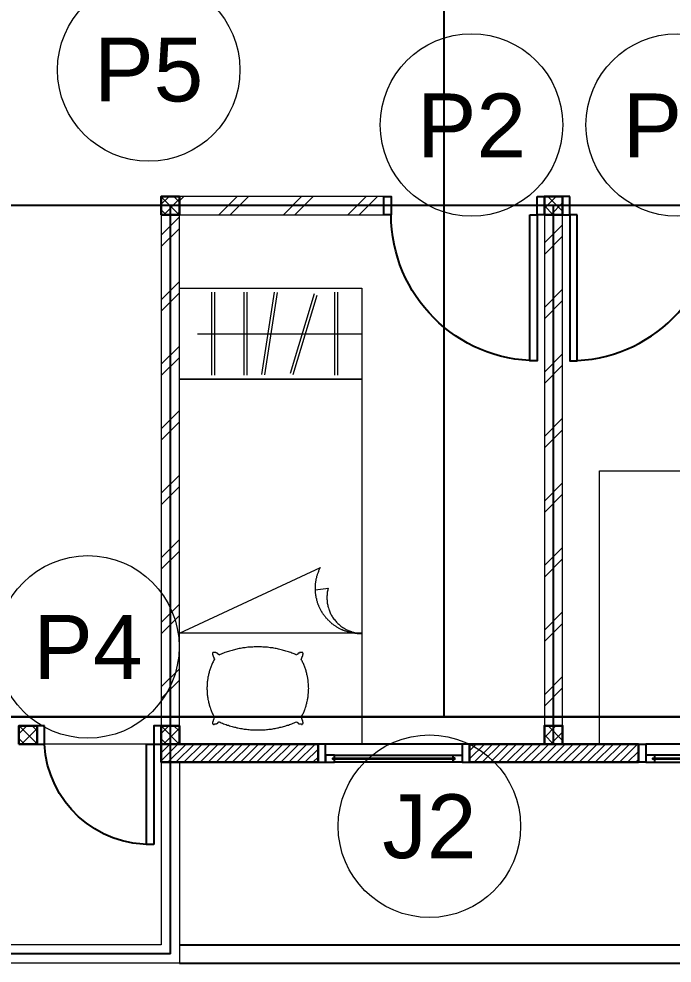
# Model space of a CAD drawing. Header units: millimetres. Extents: x -108 to 357, y -17 to 192.
# Drawn here: x 177.74 to 181.32, y -0.85 to 4.32 of the extents above; entities that cross this region are included whole.
import ezdxf
from ezdxf.enums import TextEntityAlignment as Align

# ---------------------------------------------------------------- set-up
doc = ezdxf.new("R2010")
doc.units = ezdxf.units.MM
for name, color, linetype, lineweight in [('ars', 11, 'Continuous', 0), ('KACA', 151, 'Continuous', 5), ('KOL', 1, 'Continuous', 30), ('KOLOM', 4, 'Continuous', 9), ('lan', 7, 'Continuous', 15), ('NOT', 7, 'Continuous', 20), ('tem', 5, 'Continuous', 20)]:
    doc.layers.add(name, color=color, linetype=linetype, lineweight=lineweight)
doc.layers.add('as', color=1, linetype='Continuous', plot=False)
doc.layers.add('Kusen', color=30, linetype='Continuous')
doc.styles.add('S', font='simplex', dxfattribs={"width": 0.75})
doc.styles.get("Standard").update_dxf_attribs({"font": 'arial.ttf'})
pattern_1 = [(45, (504.645883, -326.106844), (-0.0220970869, 0.0220970869), [])]

# ---------------------------------------------------------------- blocks, each defined once
blk = doc.blocks.new('T. J1')
at = {"layer": 'Kusen'}
for p, q in [((-0.7188, 0.1), (-0.0688, 0.1)), ((-0.0688, 0.06), (-0.7188, 0.06)), ((0.7212, 0.1), (0.0712, 0.1)), ((0.0712, 0.06), (0.7212, 0.06)), ((-0.0188, 0), (-0.7688, 0)), ((0.0212, 0), (0.7712, 0))]:
    blk.add_line(p, q, dxfattribs=at)
for points in [[(-0.8088, 0), (-0.7688, 0), (-0.7688, 0.1), (-0.8088, 0.1)], [(-0.0188, 0), (0.0212, 0), (0.0212, 0.1), (-0.0188, 0.1)], [(0.8112, 0), (0.7712, 0), (0.7712, 0.1), (0.8112, 0.1)]]:
    blk.add_lwpolyline(points, close=True, dxfattribs=at)
for points in [[(-0.7188, 0.0775), (-0.7188, 0.06), (-0.7688, 0.06), (-0.7688, 0.1), (-0.7188, 0.1), (-0.7188, 0.0825), (-0.7288, 0.0825), (-0.7288, 0.0775), (-0.7188, 0.0775)], [(-0.0688, 0.0775), (-0.0688, 0.06), (-0.0188, 0.06), (-0.0188, 0.1), (-0.0688, 0.1), (-0.0688, 0.0825), (-0.0588, 0.0825), (-0.0588, 0.0775), (-0.0688, 0.0775)], [(0.0712, 0.0775), (0.0712, 0.06), (0.0212, 0.06), (0.0212, 0.1), (0.0712, 0.1), (0.0712, 0.0825), (0.0612, 0.0825), (0.0612, 0.0775), (0.0712, 0.0775)], [(0.7212, 0.0775), (0.7212, 0.06), (0.7712, 0.06), (0.7712, 0.1), (0.7212, 0.1), (0.7212, 0.0825), (0.7312, 0.0825), (0.7312, 0.0775), (0.7212, 0.0775)]]:
    blk.add_lwpolyline(points, dxfattribs=at)
at = {"layer": 'Kusen', "color": 141}
for points in [[(-0.7288, 0.0775), (-0.0588, 0.0775), (-0.0588, 0.0825), (-0.7288, 0.0825)], [(0.7312, 0.0775), (0.0612, 0.0775), (0.0612, 0.0825), (0.7312, 0.0825)]]:
    blk.add_lwpolyline(points, close=True, dxfattribs=at)
blk = doc.blocks.new('T. J2')
at = {"layer": 'KACA', "color": 141}
blk.add_lwpolyline([(-0.3792, 0.0775), (0.2908, 0.0775), (0.2908, 0.0825), (-0.3792, 0.0825)], close=True, dxfattribs=at)
at = {"layer": 'Kusen'}
for p, q in [((-0.3692, 0.1), (0.2808, 0.1)), ((0.2808, 0.06), (-0.3692, 0.06)), ((-0.4192, 0), (0.3308, 0))]:
    blk.add_line(p, q, dxfattribs=at)
for points in [[(-0.4592, 0), (-0.4192, 0), (-0.4192, 0.1), (-0.4592, 0.1)], [(0.3308, 0), (0.3708, 0), (0.3708, 0.1), (0.3308, 0.1)]]:
    blk.add_lwpolyline(points, close=True, dxfattribs=at)
for points in [[(-0.3692, 0.0775), (-0.3692, 0.06), (-0.4192, 0.06), (-0.4192, 0.1), (-0.3692, 0.1), (-0.3692, 0.0825), (-0.3792, 0.0825), (-0.3792, 0.0775), (-0.3692, 0.0775)], [(0.2808, 0.0775), (0.2808, 0.06), (0.3308, 0.06), (0.3308, 0.1), (0.2808, 0.1), (0.2808, 0.0825), (0.2908, 0.0825), (0.2908, 0.0775), (0.2808, 0.0775)]]:
    blk.add_lwpolyline(points, dxfattribs=at)
blk = doc.blocks.new('P.80')
at = {"layer": 'Kusen'}
for points in [[(-69.8094, -74.8368), (-69.7694, -74.8368), (-69.7694, -74.0368), (-69.8094, -74.0368)], [(-70.6094, -74.9368), (-70.5694, -74.9368), (-70.5694, -74.8368), (-70.6094, -74.8368)], [(-69.7694, -74.9368), (-69.7294, -74.9368), (-69.7294, -74.8368), (-69.7694, -74.8368)]]:
    blk.add_lwpolyline(points, close=True, dxfattribs=at)
blk.add_arc((-69.7694, -74.8368), 0.8, 90, 180, dxfattribs=at)
blk = doc.blocks.new('K 10.10')
at = {"layer": 'ars'}
h = blk.add_hatch(dxfattribs=at)
h.set_pattern_fill('_USER', color=256, scale=0.05, angle=45, double=1, pattern_type=0)
h.set_pattern_definition([(45, (0, 0), (-0.035355339, 0.035355339), []), (135, (0, 0), (-0.035355339, -0.035355339), [])])
h.paths.add_polyline_path([(1560.5383, 1380.4069), (1560.6383, 1380.4069), (1560.6383, 1380.5069), (1560.5383, 1380.5069)])
at = {"layer": 'KOL'}
blk.add_lwpolyline([(1560.5383, 1380.4069), (1560.6383, 1380.4069), (1560.6383, 1380.5069), (1560.5383, 1380.5069)], close=True, dxfattribs=at)
blk = doc.blocks.new('P.60')
at = {"layer": 'Kusen'}
for points in [[(1472.8348, 997.5354), (1472.8748, 997.5354), (1472.8748, 997.4354), (1472.8348, 997.4354)], [(1473.4748, 997.5354), (1473.5148, 997.5354), (1473.5148, 997.4354), (1473.4748, 997.4354)], [(1472.8748, 996.8854), (1472.9148, 996.8854), (1472.9148, 997.4354), (1472.8748, 997.4354)]]:
    blk.add_lwpolyline(points, close=True, dxfattribs=at)
blk.add_arc((1472.8948, 997.4658), 0.5808, 268.0266, 356.9943, dxfattribs=at)
blk = doc.blocks.new('BED2')
blk.add_lwpolyline([(-0.4994, 1.9988), (0.4994, 1.9988), (0.4994, 0), (-0.4994, 0)], close=True)
for points in [[(0.4994, 1.9988), (0.4994, 0)], [(0.2827, 1.8765), (0.2766, 1.8789), (0.2706, 1.8826), (0.2633, 1.885), (0.2573, 1.8874), (0.2512, 1.8898), (0.2439, 1.8923), (0.2379, 1.8947), (0.2306, 1.8959), (0.2246, 1.8983), (0.2185, 1.9007), (0.2113, 1.9019), (0.2052, 1.9044), (0.1979, 1.9056), (0.1919, 1.9068), (0.1846, 1.9092), (0.1786, 1.9104), (0.1713, 1.9116), (0.1653, 1.9128), (0.158, 1.914), (0.1519, 1.9153), (0.1447, 1.9165), (0.1374, 1.9165), (0.1314, 1.9177), (0.1241, 1.9189), (0.118, 1.9189), (0.1108, 1.9201), (0.1047, 1.9201), (0.0975, 1.9201), (0.0902, 1.9213), (0.0841, 1.9213), (0.0769, 1.9213), (0.0708, 1.9213), (0.0636, 1.9213), (0.0563, 1.9213), (0.0502, 1.9213), (0.043, 1.9201), (0.0369, 1.9201), (0.0297, 1.9201), (0.0224, 1.9189), (0.0163, 1.9189), (0.0091, 1.9177), (0.003, 1.9165), (-0.0042, 1.9165), (-0.0115, 1.9153), (-0.0176, 1.914), (-0.0248, 1.9128), (-0.0309, 1.9116), (-0.0381, 1.9104), (-0.0442, 1.9092), (-0.0515, 1.9068), (-0.0575, 1.9056), (-0.0648, 1.9044), (-0.0708, 1.9019), (-0.0781, 1.9007), (-0.0841, 1.8983), (-0.0902, 1.8959), (-0.0975, 1.8947), (-0.1035, 1.8923), (-0.1108, 1.8898), (-0.1168, 1.8874), (-0.1229, 1.885), (-0.1301, 1.8826), (-0.1362, 1.8789), (-0.1423, 1.8765)], [(-0.1435, 1.8765), (-0.1435, 1.8765), (-0.1435, 1.8765), (-0.1447, 1.8765), (-0.1447, 1.8777), (-0.1447, 1.8789), (-0.1471, 1.8789), (-0.1471, 1.8814), (-0.1495, 1.8814), (-0.1495, 1.8826), (-0.1495, 1.8826), (-0.1495, 1.8838), (-0.1519, 1.8838), (-0.1519, 1.8862), (-0.1556, 1.8862), (-0.1556, 1.8874), (-0.158, 1.8874), (-0.158, 1.8886), (-0.1592, 1.8886), (-0.1592, 1.8886), (-0.1689, 1.8886), (-0.1689, 1.8898), (-0.1701, 1.8898), (-0.1701, 1.891), (-0.1737, 1.891), (-0.1737, 1.8898), (-0.1737, 1.8898), (-0.1737, 1.8886), (-0.1774, 1.8886), (-0.1774, 1.8886), (-0.1774, 1.8886), (-0.1774, 1.8862), (-0.1786, 1.8862), (-0.1786, 1.8789), (-0.1774, 1.8789), (-0.1774, 1.8765), (-0.1774, 1.8765), (-0.1774, 1.8729), (-0.1762, 1.8729), (-0.1762, 1.8705), (-0.1749, 1.8705), (-0.1749, 1.868), (-0.1737, 1.868), (-0.1737, 1.8668), (-0.1737, 1.8668), (-0.1737, 1.8632), (-0.1725, 1.8632), (-0.1725, 1.8608), (-0.1713, 1.8608), (-0.1713, 1.8571), (-0.1713, 1.8571), (-0.1713, 1.8559), (-0.1701, 1.8559), (-0.1701, 1.8547), (-0.1689, 1.8547), (-0.1689, 1.8523), (-0.1677, 1.8523)], [(0.3081, 1.8523), (0.3081, 1.8523), (0.3081, 1.8547), (0.3093, 1.8547), (0.3093, 1.8559), (0.3105, 1.8559), (0.3105, 1.8571), (0.3117, 1.8571), (0.3117, 1.8608), (0.3117, 1.8608), (0.3117, 1.8632), (0.313, 1.8632), (0.313, 1.8668), (0.3142, 1.8668), (0.3142, 1.868), (0.3142, 1.868), (0.3142, 1.8705), (0.3154, 1.8705), (0.3154, 1.8729), (0.3166, 1.8729), (0.3166, 1.8765), (0.3178, 1.8765), (0.3178, 1.8789), (0.3178, 1.8789), (0.3178, 1.8862), (0.3178, 1.8862), (0.3178, 1.8886), (0.3166, 1.8886), (0.3166, 1.8886), (0.3142, 1.8886), (0.3142, 1.8898), (0.313, 1.8898), (0.313, 1.891), (0.3093, 1.891), (0.3093, 1.8898), (0.3081, 1.8898), (0.3081, 1.8886), (0.2996, 1.8886), (0.2996, 1.8886), (0.2972, 1.8886), (0.2972, 1.8874), (0.296, 1.8874), (0.296, 1.8862), (0.2924, 1.8862), (0.2924, 1.8838), (0.29, 1.8838), (0.29, 1.8826), (0.2887, 1.8826), (0.2887, 1.8814), (0.2863, 1.8814), (0.2863, 1.8789), (0.2851, 1.8789), (0.2851, 1.8777), (0.2839, 1.8777), (0.2839, 1.8765), (0.2839, 1.8765), (0.2839, 1.8765), (0.2827, 1.8765)], [(-0.1677, 1.8523), (-0.1701, 1.8475), (-0.1725, 1.8426), (-0.1749, 1.8378), (-0.1774, 1.8329), (-0.1798, 1.8293), (-0.1822, 1.8245), (-0.1834, 1.8196), (-0.1858, 1.8148), (-0.187, 1.8099), (-0.1895, 1.8051), (-0.1907, 1.799), (-0.1931, 1.7942), (-0.1943, 1.7893), (-0.1955, 1.7845), (-0.1967, 1.7797), (-0.1979, 1.7748), (-0.1992, 1.77), (-0.2004, 1.7651), (-0.2016, 1.7591), (-0.2028, 1.7542), (-0.204, 1.7494), (-0.204, 1.7446), (-0.2052, 1.7397), (-0.2052, 1.7349), (-0.2064, 1.7288), (-0.2064, 1.724), (-0.2076, 1.7191), (-0.2076, 1.7143), (-0.2076, 1.7082), (-0.2076, 1.7034), (-0.2076, 1.6985), (-0.2088, 1.6937), (-0.2076, 1.6877), (-0.2076, 1.6828), (-0.2076, 1.678), (-0.2076, 1.6731), (-0.2076, 1.6683), (-0.2064, 1.6622), (-0.2064, 1.6574), (-0.2052, 1.6525), (-0.2052, 1.6477), (-0.204, 1.6429), (-0.204, 1.6368), (-0.2028, 1.632), (-0.2016, 1.6271), (-0.2004, 1.6223), (-0.1992, 1.6174), (-0.1979, 1.6126), (-0.1967, 1.6065), (-0.1955, 1.6017), (-0.1943, 1.5969), (-0.1931, 1.592), (-0.1907, 1.5872), (-0.1895, 1.5823), (-0.187, 1.5775), (-0.1858, 1.5726), (-0.1834, 1.5678), (-0.1822, 1.563), (-0.1798, 1.5581), (-0.1774, 1.5533), (-0.1749, 1.5484), (-0.1725, 1.5436), (-0.1701, 1.5387), (-0.1677, 1.5339)], [(0.3081, 1.5339), (0.3105, 1.5387), (0.313, 1.5436), (0.3154, 1.5484), (0.3178, 1.5533), (0.3202, 1.5581), (0.3226, 1.563), (0.3238, 1.5678), (0.3263, 1.5726), (0.3275, 1.5775), (0.3299, 1.5823), (0.3311, 1.5872), (0.3335, 1.592), (0.3347, 1.5969), (0.336, 1.6017), (0.3372, 1.6065), (0.3384, 1.6126), (0.3396, 1.6174), (0.3408, 1.6223), (0.342, 1.6271), (0.3432, 1.632), (0.3444, 1.6368), (0.3444, 1.6429), (0.3456, 1.6477), (0.3456, 1.6525), (0.3469, 1.6574), (0.3469, 1.6622), (0.3481, 1.6683), (0.3481, 1.6731), (0.3481, 1.678), (0.3481, 1.6828), (0.3493, 1.6889), (0.3493, 1.6937), (0.3493, 1.6985), (0.3481, 1.7034), (0.3481, 1.7082), (0.3481, 1.7143), (0.3481, 1.7191), (0.3469, 1.724), (0.3469, 1.7288), (0.3456, 1.7349), (0.3456, 1.7397), (0.3444, 1.7446), (0.3444, 1.7494), (0.3432, 1.7542), (0.342, 1.7591), (0.3408, 1.7651), (0.3396, 1.77), (0.3384, 1.7748), (0.3372, 1.7797), (0.336, 1.7845), (0.3347, 1.7893), (0.3335, 1.7942), (0.3311, 1.799), (0.3299, 1.8051), (0.3275, 1.8099), (0.3263, 1.8148), (0.3238, 1.8196), (0.3226, 1.8245), (0.3202, 1.8293), (0.3178, 1.8329), (0.3154, 1.8378), (0.313, 1.8426), (0.3105, 1.8475), (0.3081, 1.8523)], [(-0.1677, 1.5339), (-0.1689, 1.5339), (-0.1689, 1.5327), (-0.1701, 1.5327), (-0.1701, 1.5303), (-0.1713, 1.5303), (-0.1713, 1.5278), (-0.1713, 1.5278), (-0.1713, 1.5254), (-0.1725, 1.5254), (-0.1725, 1.523), (-0.1737, 1.523), (-0.1737, 1.5206), (-0.1737, 1.5206), (-0.1737, 1.5182), (-0.1749, 1.5182), (-0.1749, 1.5169), (-0.1762, 1.5169), (-0.1762, 1.5145), (-0.1774, 1.5145), (-0.1774, 1.5097), (-0.1774, 1.5097), (-0.1774, 1.5073), (-0.1786, 1.5073), (-0.1786, 1.5), (-0.1774, 1.5), (-0.1774, 1.4988), (-0.1774, 1.4988), (-0.1774, 1.4976), (-0.1737, 1.4976), (-0.1737, 1.4964), (-0.1737, 1.4964), (-0.1737, 1.4964), (-0.1701, 1.4964), (-0.1701, 1.4964), (-0.1689, 1.4964), (-0.1689, 1.4976), (-0.1592, 1.4976), (-0.1592, 1.4988), (-0.158, 1.4988), (-0.158, 1.5), (-0.1556, 1.5), (-0.1556, 1.5), (-0.1519, 1.5), (-0.1519, 1.5024), (-0.1495, 1.5024), (-0.1495, 1.5048), (-0.1495, 1.5048), (-0.1495, 1.5061), (-0.1471, 1.5061), (-0.1471, 1.5073), (-0.1447, 1.5073), (-0.1447, 1.5085), (-0.1447, 1.5085), (-0.1435, 1.5085), (-0.1435, 1.5097), (-0.1435, 1.5097)], [(-0.1423, 1.5109), (-0.1362, 1.5085), (-0.1289, 1.5048), (-0.1229, 1.5024), (-0.1168, 1.5), (-0.1108, 1.4976), (-0.1035, 1.4952), (-0.0975, 1.4939), (-0.0902, 1.4915), (-0.0841, 1.4891), (-0.0781, 1.4879), (-0.0708, 1.4855), (-0.0648, 1.4843), (-0.0575, 1.4818), (-0.0515, 1.4806), (-0.0442, 1.4794), (-0.0381, 1.477), (-0.0309, 1.4758), (-0.0248, 1.4746), (-0.0176, 1.4734), (-0.0115, 1.4722), (-0.0042, 1.4722), (0.003, 1.4709), (0.0091, 1.4697), (0.0163, 1.4685), (0.0224, 1.4685), (0.0297, 1.4673), (0.0369, 1.4673), (0.043, 1.4673), (0.0502, 1.4661), (0.0563, 1.4661), (0.0636, 1.4661), (0.0708, 1.4661), (0.0769, 1.4661), (0.0841, 1.4661), (0.0902, 1.4661), (0.0975, 1.4673), (0.1047, 1.4673), (0.1108, 1.4673), (0.118, 1.4685), (0.1241, 1.4685), (0.1314, 1.4697), (0.1386, 1.4709), (0.1447, 1.4722), (0.1519, 1.4722), (0.158, 1.4734), (0.1653, 1.4746), (0.1713, 1.4758), (0.1786, 1.477), (0.1846, 1.4794), (0.1919, 1.4806), (0.1979, 1.4818), (0.2052, 1.4843), (0.2113, 1.4855), (0.2185, 1.4879), (0.2246, 1.4891), (0.2306, 1.4915), (0.2379, 1.4939), (0.2439, 1.4952), (0.2512, 1.4976), (0.2573, 1.5), (0.2633, 1.5024), (0.2706, 1.5061), (0.2766, 1.5085), (0.2827, 1.5109)], [(0.2827, 1.5097), (0.2839, 1.5097)], [(0.2839, 1.5097), (0.2839, 1.5085), (0.2839, 1.5085), (0.2839, 1.5085), (0.2851, 1.5085), (0.2851, 1.5073), (0.2863, 1.5073), (0.2863, 1.5061), (0.2887, 1.5061), (0.2887, 1.5048), (0.29, 1.5048), (0.29, 1.5024), (0.2924, 1.5024), (0.2924, 1.5), (0.296, 1.5), (0.296, 1.5), (0.2972, 1.5), (0.2972, 1.4988), (0.2996, 1.4988), (0.2996, 1.4976), (0.3081, 1.4976), (0.3081, 1.4964), (0.3093, 1.4964), (0.3093, 1.4964), (0.313, 1.4964), (0.313, 1.4964), (0.3142, 1.4964), (0.3142, 1.4976), (0.3166, 1.4976), (0.3166, 1.4988), (0.3178, 1.4988), (0.3178, 1.5), (0.3178, 1.5), (0.3178, 1.5073), (0.3178, 1.5073), (0.3178, 1.5097), (0.3166, 1.5097), (0.3166, 1.5145), (0.3154, 1.5145), (0.3154, 1.5169), (0.3142, 1.5169), (0.3142, 1.5182), (0.3142, 1.5182), (0.3142, 1.5206), (0.313, 1.5206), (0.313, 1.523), (0.3117, 1.523), (0.3117, 1.5254), (0.3117, 1.5254), (0.3117, 1.5278), (0.3105, 1.5278), (0.3105, 1.5303), (0.3093, 1.5303), (0.3093, 1.5327), (0.3081, 1.5327), (0.3081, 1.5339), (0.3081, 1.5339)], [(-0.3154, 1.1441), (-0.3142, 1.1501), (-0.313, 1.155), (-0.3117, 1.161), (-0.3105, 1.1659), (-0.3105, 1.1719), (-0.3093, 1.1768), (-0.3093, 1.1828), (-0.3081, 1.1877), (-0.3081, 1.1937), (-0.3081, 1.1998), (-0.3081, 1.2046), (-0.3093, 1.2107), (-0.3093, 1.2155), (-0.3105, 1.2215), (-0.3105, 1.2264), (-0.3117, 1.2324), (-0.313, 1.2373), (-0.3142, 1.2433), (-0.3154, 1.2482), (-0.3166, 1.253), (-0.319, 1.2591), (-0.3202, 1.2639), (-0.3226, 1.2688), (-0.3238, 1.2748), (-0.3263, 1.2797), (-0.3287, 1.2845), (-0.3311, 1.2893), (-0.3347, 1.2942), (-0.3372, 1.299), (-0.3396, 1.3039), (-0.3432, 1.3087), (-0.3469, 1.3136), (-0.3505, 1.3172), (-0.3541, 1.322), (-0.3577, 1.3257), (-0.3614, 1.3305), (-0.365, 1.3341), (-0.3686, 1.3378), (-0.3735, 1.3426), (-0.3771, 1.3462), (-0.3808, 1.3499), (-0.3856, 1.3523), (-0.3904, 1.3559), (-0.3953, 1.3596), (-0.3989, 1.362), (-0.4038, 1.3644), (-0.4086, 1.368), (-0.4134, 1.3705), (-0.4183, 1.3729), (-0.4231, 1.3753), (-0.4292, 1.3777), (-0.434, 1.3789), (-0.4389, 1.3814), (-0.4437, 1.3826), (-0.4498, 1.385), (-0.4546, 1.3862), (-0.4607, 1.3874), (-0.4655, 1.3886), (-0.4715, 1.3898), (-0.4764, 1.3898), (-0.4824, 1.391), (-0.4873, 1.391), (-0.4933, 1.3923), (-0.4994, 1.3923)], [(-0.2718, 1.0315), (-0.2706, 1.0351), (-0.2682, 1.0387), (-0.2669, 1.0424), (-0.2645, 1.046), (-0.2633, 1.0496), (-0.2621, 1.0533), (-0.2609, 1.0581), (-0.2585, 1.0617), (-0.2573, 1.0654), (-0.2561, 1.069), (-0.2548, 1.0726), (-0.2536, 1.0763), (-0.2524, 1.0811), (-0.2512, 1.0847), (-0.2512, 1.0884), (-0.25, 1.092), (-0.2488, 1.0956), (-0.2488, 1.1005), (-0.2476, 1.1041), (-0.2464, 1.1077), (-0.2464, 1.1114), (-0.2464, 1.1162), (-0.2452, 1.1199), (-0.2452, 1.1235), (-0.2452, 1.1283), (-0.2439, 1.132), (-0.2439, 1.1356), (-0.2439, 1.1392), (-0.2439, 1.1441), (-0.2439, 1.1477), (-0.2439, 1.1513), (-0.2439, 1.1562), (-0.2439, 1.1598), (-0.2452, 1.1634), (-0.2452, 1.1671), (-0.2452, 1.1719), (-0.2464, 1.1755), (-0.2464, 1.1792), (-0.2464, 1.1828), (-0.2476, 1.1877), (-0.2488, 1.1913), (-0.2488, 1.1949), (-0.25, 1.1985), (-0.2512, 1.2034), (-0.2512, 1.207), (-0.2524, 1.2107), (-0.2536, 1.2143), (-0.2548, 1.2179), (-0.2561, 1.2228), (-0.2573, 1.2264), (-0.2585, 1.23), (-0.2597, 1.2337), (-0.2621, 1.2373), (-0.2633, 1.2409), (-0.2645, 1.2446), (-0.2657, 1.2482), (-0.2682, 1.2518), (-0.2694, 1.2554), (-0.2718, 1.2591), (-0.273, 1.2627), (-0.2754, 1.2663), (-0.2778, 1.27), (-0.2803, 1.2736), (-0.2815, 1.2772), (-0.2839, 1.2809), (-0.2863, 1.2845), (-0.2887, 1.2869), (-0.2912, 1.2906), (-0.2936, 1.2942), (-0.296, 1.2966), (-0.2984, 1.3002), (-0.3008, 1.3039), (-0.3033, 1.3063), (-0.3057, 1.3099), (-0.3093, 1.3123), (-0.3117, 1.316), (-0.3142, 1.3184), (-0.3178, 1.3208), (-0.3202, 1.3245), (-0.3226, 1.3269), (-0.3263, 1.3293), (-0.3287, 1.3317), (-0.3323, 1.3354), (-0.3347, 1.3378), (-0.3384, 1.3402), (-0.342, 1.3426), (-0.3444, 1.345), (-0.3481, 1.3475), (-0.3517, 1.3487), (-0.3541, 1.3511), (-0.3577, 1.3535), (-0.3614, 1.3559), (-0.365, 1.3584), (-0.3686, 1.3596), (-0.3711, 1.362), (-0.3747, 1.3632), (-0.3783, 1.3656), (-0.382, 1.3668), (-0.3856, 1.3692), (-0.3892, 1.3705), (-0.3929, 1.3717), (-0.3965, 1.3741), (-0.4001, 1.3753), (-0.4038, 1.3765), (-0.4074, 1.3777), (-0.411, 1.3789), (-0.4159, 1.3801), (-0.4195, 1.3814), (-0.4231, 1.3826), (-0.4268, 1.3838), (-0.4304, 1.385), (-0.4352, 1.3862), (-0.4389, 1.3862), (-0.4425, 1.3874), (-0.4461, 1.3886), (-0.451, 1.3886), (-0.4546, 1.3898), (-0.4582, 1.3898), (-0.4619, 1.391), (-0.4667, 1.391), (-0.4703, 1.391), (-0.474, 1.3923), (-0.4788, 1.3923), (-0.4824, 1.3923), (-0.4873, 1.3923), (-0.4909, 1.3923), (-0.4946, 1.3923), (-0.4994, 1.3923)], [(-0.4994, 1.391), (0.4994, 1.391)], [(0.4994, 1.391), (-0.273, 1.0315)], [(-0.2439, 1.1538), (-0.3166, 1.1441)], [(-0.4994, 0), (0.4994, 0)], [(0.4994, -0.4988), (-0.4994, -0.4988), (-0.4994, 0), (0.4994, 0), (0.4994, -0.4988)], [(-0.3686, -0.0218), (-0.3686, -0.477)], [(-0.3505, -0.477), (-0.3505, -0.0218)], [(-0.1241, -0.0254), (-0.2561, -0.4613)], [(-0.2391, -0.4685), (-0.1071, -0.0315)], [(0.0309, -0.0242), (-0.0381, -0.4746)], [(-0.02, -0.477), (0.0502, -0.0266)], [(0.1289, -0.0218), (0.1289, -0.477)], [(0.1471, -0.477), (0.1471, -0.0218)], [(0.3057, -0.0218), (0.3057, -0.477)], [(0.3238, -0.477), (0.3238, -0.0218)], [(0.4001, -0.2494), (-0.4994, -0.2494)]]:
    blk.add_lwpolyline(points)
blk = doc.blocks.new('BED1')
at = {"color": 0, "linetype": 'Continuous'}
for points in [[(1.9976, 0), (1.9976, 1.4976), (0, 1.4976), (0, 0), (1.9976, 0)], [(1.5484, 1.0993), (1.1489, 1.0993), (1.1489, 1.4976), (1.5484, 1.0993)], [(1.9346, 1.3656), (1.9443, 1.2458), (1.9467, 1.1259), (1.9467, 1.0061), (1.9443, 0.8862), (1.9346, 0.7663), (1.707, 0.7809), (1.586, 0.7663), (1.6017, 1.1404), (1.586, 1.3656), (1.8717, 1.3426), (1.9346, 1.3656)], [(1.4492, 1.0993), (1.4492, 0)], [(1.5484, 1.0993), (1.5484, 0)], [(1.9298, 0.1235), (1.7724, 0.138), (1.5799, 0.1235), (1.5981, 0.2833), (1.5799, 0.7228), (1.6634, 0.7094), (1.9298, 0.7228)], [(1.9298, 0.1235), (1.931, 0.1332), (1.9322, 0.1429), (1.9334, 0.1513), (1.9346, 0.161), (1.9346, 0.1707), (1.9358, 0.1804), (1.937, 0.1889), (1.9383, 0.1985), (1.9383, 0.2082), (1.9395, 0.2179), (1.9407, 0.2264), (1.9407, 0.2361), (1.9419, 0.2458), (1.9419, 0.2542), (1.9431, 0.2639), (1.9431, 0.2736), (1.9443, 0.2833), (1.9443, 0.2918), (1.9455, 0.3015), (1.9455, 0.3111), (1.9455, 0.3208), (1.9467, 0.3293), (1.9467, 0.339), (1.9467, 0.3487), (1.9467, 0.3584), (1.9479, 0.3668), (1.9479, 0.3765), (1.9479, 0.3862), (1.9479, 0.3959), (1.9479, 0.4044), (1.9479, 0.414), (1.9479, 0.4237), (1.9479, 0.4334), (1.9479, 0.4419), (1.9479, 0.4516), (1.9479, 0.4613), (1.9479, 0.4709), (1.9479, 0.4794), (1.9467, 0.4891), (1.9467, 0.4988), (1.9467, 0.5085), (1.9467, 0.5169), (1.9455, 0.5266), (1.9455, 0.5363), (1.9455, 0.546), (1.9443, 0.5545), (1.9443, 0.5642), (1.9431, 0.5738), (1.9431, 0.5835), (1.9419, 0.592), (1.9419, 0.6017), (1.9407, 0.6114), (1.9407, 0.6199), (1.9395, 0.6295), (1.9383, 0.6392), (1.9383, 0.6489), (1.937, 0.6574), (1.9358, 0.6671), (1.9346, 0.6768), (1.9346, 0.6864), (1.9334, 0.6949), (1.9322, 0.7046), (1.931, 0.7143), (1.9298, 0.7228)]]:
    blk.add_lwpolyline(points, dxfattribs=at)
blk = doc.blocks.new('typikal-1')
at = {"layer": 'as'}
for p, q in [((4.6, 6.3), (4.6, 2.2)), ((4.6, 6.3), (6.2, 6.3)), ((2.5, 5.15), (2.5, 2.2)), ((0, 2.2), (6.2, 2.2))]:
    blk.add_line(p, q, dxfattribs=at)
at = {"layer": 'KOL'}
for points in [[(2.035, 5.15), (2.96, 5.15), (2.96, 5.25), (2.035, 5.25)], [(3.79, 5.15), (4.65, 5.15), (4.65, 5.25), (3.79, 5.25)]]:
    blk.add_lwpolyline(points, close=True, dxfattribs=at)
at = {"layer": 'lan'}
for p, q in [((4.55, 5.25), (4.55, 6.35)), ((4.55, 6.35), (6.2, 6.35)), ((4.65, 5.25), (4.65, 6.25)), ((4.65, 6.25), (6.15, 6.25)), ((4.73, 5.15), (5.29, 5.15))]:
    blk.add_line(p, q, dxfattribs=at)
at = {"layer": 'tem'}
for points in [[(2.45, 2.25), (2.55, 2.25), (2.55, 5.05), (2.45, 5.05)], [(4.55, 2.25), (4.65, 2.25), (4.65, 5.05), (4.55, 5.05)], [(4.55, 2.25), (3.43, 2.25), (3.43, 2.15), (4.55, 2.15)]]:
    blk.add_lwpolyline(points, close=True, dxfattribs=at)
at = {"layer": 'ars', "xscale": -1}
blk.add_blockref('BED1', (2.2476, 3.6524), dxfattribs=at)
at = {"layer": 'ars'}
blk.add_blockref('BED2', (4.0506, 3.1512), dxfattribs=at)
at = {"layer": 'KOLOM', "extrusion": (0, 0, -1), "xscale": -1, "zscale": -1, "rotation": 180}
for p in [(-1563.0883, 1385.5569), (-1565.1883, 1385.5569), (-1565.9683, 1385.5569), (-1563.0883, 1382.6569), (-1565.1883, 1382.6569)]:
    blk.add_blockref('K 10.10', p, dxfattribs=at)
at = {"layer": 'Kusen', "xscale": -1, "rotation": 180}
blk.add_blockref('P.60', (-1468.1848, 1002.5854), dxfattribs=at)
at = {"layer": 'Kusen'}
for name, p in [('T. J1', (1.2238, 5.15)), ('T. J2', (3.4192, 5.15)), ('P.80', (72.1794, 77.0868))]:
    blk.add_blockref(name, p, dxfattribs=at)
at = {"layer": 'Kusen', "xscale": -1}
blk.add_blockref('P.80', (-67.1794, 77.0868), dxfattribs=at)
blk = doc.blocks.new('A-2')
at = {"layer": 'ars'}
h = blk.add_hatch(dxfattribs=at)
h.set_pattern_fill('TEMBOK', color=256, scale=0.25)
h.set_pattern_definition([(225, (22.34715, 56.34774), (0.1767767, -0.1767767), []), (225, (22.28465, 56.34774), (0.1767767, -0.1767767), [])])
h.paths.add_polyline_path([(21.7372, 3.9677), (20.6172, 3.9677), (20.6172, 3.8677), (21.7372, 3.8677)])
h = blk.add_hatch(dxfattribs=at)
h.set_pattern_fill('TEMBOK', color=256, scale=0.25)
h.set_pattern_definition([(225, (18.5685, 55.24774), (0.1767767, -0.1767767), []), (225, (18.506, 55.24774), (0.1767767, -0.1767767), [])])
h.paths.add_polyline_path([(20.5172, 3.8677), (20.6172, 3.8677), (20.6172, 1.0677), (20.5172, 1.0677)])
h = blk.add_hatch(dxfattribs=at)
h.set_pattern_fill('TEMBOK', color=256, scale=0.25)
h.set_pattern_definition([(225, (16.4685, 55.24774), (0.1767767, -0.1767767), []), (225, (16.406, 55.24774), (0.1767767, -0.1767767), [])])
h.paths.add_polyline_path([(22.6172, 3.8677), (22.7172, 3.8677), (22.7172, 1.0677), (22.6172, 1.0677)])
h = blk.add_hatch(dxfattribs=at)
h.set_pattern_fill('ANSI31', color=256, scale=0.25, angle=180, style=0)
h.set_pattern_definition(pattern_1)
h.paths.add_polyline_path([(21.3772, 0.9677), (20.5172, 0.9677), (20.5172, 0.8677), (21.3772, 0.8677)])
h = blk.add_hatch(dxfattribs=at)
h.set_pattern_fill('ANSI31', color=256, scale=0.25, angle=180, style=0)
h.set_pattern_definition(pattern_1)
h.paths.add_polyline_path([(23.1322, 0.9677), (22.2072, 0.9677), (22.2072, 0.8677), (23.1322, 0.8677)])
for p, q in [((20.6172, -0.1323), (24.8672, -0.1323)), ((20.6172, -0.2323), (24.8672, -0.2323))]:
    blk.add_line(p, q)
at = {"layer": 'as'}
for p, q in [((22.0672, 1.1177), (22.0672, 14.2177)), ((-36.8328, 1.1177), (37.5672, 1.1177)), ((37.5672, 1.1177), (-36.8328, 1.1177))]:
    blk.add_line(p, q, dxfattribs=at)
at = {"layer": 'lan', "rotation": 180}
blk.add_blockref('typikal-1', (25.1672, 6.1177), dxfattribs=at)
blk = doc.blocks.new('NAV')
blk.add_circle((0, -0.4), 0.4)
at = {"style": 'S', "width": 0.75, "flags": 4}
blk.add_attdef('AV', text='', height=0.3, dxfattribs=at).set_placement((0, -0.4), align=Align.MIDDLE)

msp = doc.modelspace()

# ---------------------------------------------------------------- block references
msp.add_blockref('A-2', (158.00671, -0.62199))
at = {"layer": 'NOT'}
ref = msp.add_blockref('NAV', (178.45555, 4.53873), dxfattribs=dict(at, xscale=1.25, yscale=1.25, zscale=1.25, rotation=359.9999999999783))
ref.add_attrib('AV', 'P5', dxfattribs={"layer": '0', "height": 0.35, "rotation": 360, "flags": 4}).set_placement((178.45555, 4.03873), align=Align.MIDDLE)
ref = msp.add_blockref('NAV', (180.22431, 4.23748), dxfattribs=dict(at, xscale=1.25, yscale=1.25, zscale=1.25, rotation=359.9999999999783))
ref.add_attrib('AV', 'P2', dxfattribs={"layer": '0', "height": 0.35, "rotation": 360, "flags": 4}).set_placement((180.22431, 3.73748), align=Align.MIDDLE)
ref = msp.add_blockref('NAV', (181.35177, 4.23748), dxfattribs=dict(at, xscale=1.25, yscale=1.25, zscale=1.25, rotation=359.9999999999783))
ref.add_attrib('AV', 'P2', dxfattribs={"layer": '0', "height": 0.35, "rotation": 360, "flags": 4}).set_placement((181.35177, 3.73748), align=Align.MIDDLE)
ref = msp.add_blockref('NAV', (178.12216, 1.37798), dxfattribs=dict(at, xscale=1.25, yscale=1.25, zscale=1.25, rotation=359.9999999999783))
ref.add_attrib('AV', 'P4', dxfattribs={"layer": '0', "height": 0.35, "rotation": 360, "flags": 4}).set_placement((178.12216, 0.87798), align=Align.MIDDLE)
ref = msp.add_blockref('NAV', (179.99369, 0.39575), dxfattribs=dict(at, xscale=1.25, yscale=1.25, zscale=1.25, rotation=359.9999999999783))
ref.add_attrib('AV', 'J2', dxfattribs={"layer": '0', "height": 0.35, "rotation": 360, "flags": 4}).set_placement((179.99369, -0.10425), align=Align.MIDDLE)

doc.saveas('drawing.dxf')
